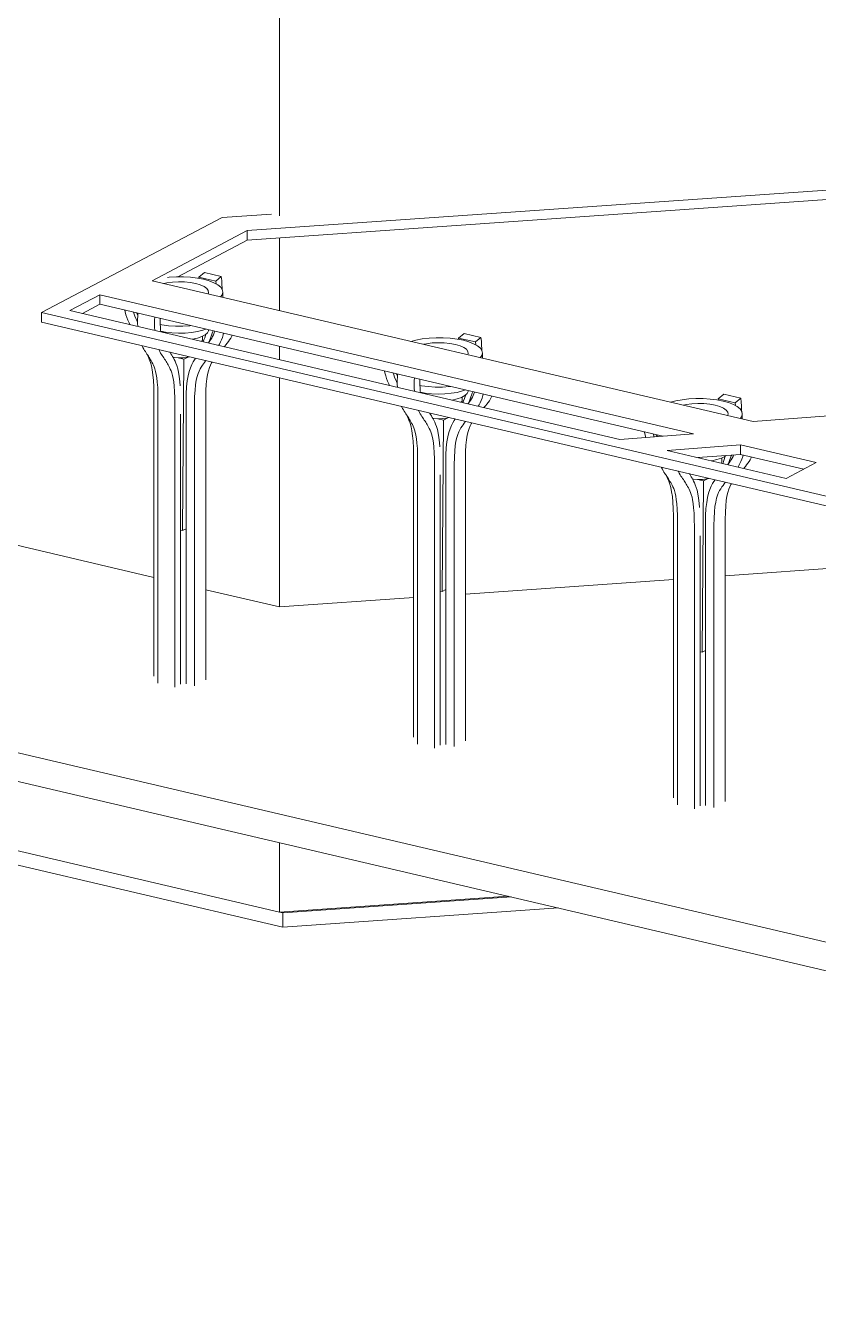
# Model space of a CAD drawing. Header units: millimetres. Extents: x -48833 to 51386, y -17441 to 31409.
# Drawn here: x 5496 to 13269, y -17422 to -4783 of the extents above; entities that cross this region are included whole.
import ezdxf

# ---------------------------------------------------------------- set-up
doc = ezdxf.new("R2010")
doc.units = ezdxf.units.MM
for name, color, linetype, lineweight in [('A-FLOR', 192, 'Continuous', 9), ('A-GENM', 13, 'Continuous', 9), ('A-WALL', 113, 'Continuous', 9), ('S-FNDN', 32, 'Continuous', 9)]:
    doc.layers.add(name, color=color, linetype=linetype, lineweight=lineweight)

# ---------------------------------------------------------------- blocks, each defined once
blk = doc.blocks.new('Family1 - Family1-218933-3D 3')
at = {"layer": 'A-GENM'}
for p, q in [((7669, -6794), (17604, -6098)), ((17604, -6191), (7669, -6888)), ((7424, -6665), (5652, -7598)), ((7907, -6631), (7424, -6665)), ((6735, -7286), (7669, -6794)), ((7669, -6794), (7669, -6888)), ((7669, -6888), (6986, -7248)), ((12632, -8669), (6735, -7286)), ((5929, -7579), (6224, -7423)), ((6224, -7423), (12045, -8788)), ((6224, -7517), (6224, -7423)), ((11323, -8843), (5929, -7579)), ((6224, -7517), (6052, -7607)), ((11744, -8811), (6224, -7517)), ((5652, -7598), (27674, -12760)), ((5652, -7692), (5652, -7598)), ((27674, -12854), (5652, -7692)), ((13953, -8568), (12632, -8669)), ((12045, -8788), (11323, -8843)), ((11786, -8951), (12508, -8897)), ((12955, -9226), (11786, -8951)), ((12508, -8897), (13250, -9070)), ((12508, -8990), (12508, -8897)), ((12508, -8990), (12087, -9022)), ((13127, -9135), (12508, -8990)), ((13250, -9070), (12955, -9226))]:
    blk.add_line(p, q, dxfattribs=at)
blk = doc.blocks.new('Family8 - COLUMN-V19-3D 3')
at = {"layer": 'A-GENM'}
for p, q in [((12288, -8445), (12343, -8400)), ((12290, -8458), (12288, -8445)), ((12288, -8445), (12454, -8484)), ((12509, -8439), (12343, -8400)), ((12509, -8439), (12454, -8484)), ((12454, -8484), (12457, -8511)), ((12524, -8644), (12524, -8591)), ((11689, -8815), (11690, -8799)), ((12317, -9076), (12322, -9065)), ((12325, -9053), (12325, -9024)), ((12086, -9237), (12142, -9250)), ((12129, -10933), (12142, -9250)), ((12142, -9250), (12183, -9229)), ((11848, -9595), (11848, -12363)), ((11888, -12431), (11888, -9663)), ((12054, -9702), (12054, -12470)), ((12163, -9669), (12163, -12437)), ((12246, -12456), (12246, -9688)), ((12357, -9630), (12357, -12398)), ((12110, -9789), (12110, -12441)), ((12129, -10933), (12110, -10928)), ((12163, -10915), (12129, -10933))]:
    blk.add_line(p, q, dxfattribs=at)
for points in [[(11820, -8478, 0), (11871, -8465, 0), (11933, -8454, 0), (11999, -8446, 0), (12069, -8442, 0), (12139, -8442, 0), (12208, -8447, 0), (12274, -8455, 0), (12336, -8467, 0)], [(12336, -8467, 0), (12390, -8482, 0), (12437, -8500, 0), (12475, -8521, 0), (12503, -8544, 0), (12519, -8568, 0), (12524, -8592, 0), (12518, -8617, 0), (12502, -8638, 0)], [(12516, -8562, 0), (12516, -8552, 0), (12515, -8515, 0), (12513, -8477, 0), (12509, -8439, 0)], [(11944, -8507, 0), (11974, -8501, 0), (12030, -8494, 0), (12088, -8491, 0), (12148, -8492, 0), (12205, -8498, 0), (12258, -8508, 0)], [(12258, -8508, 0), (12303, -8521, 0), (12340, -8537, 0), (12367, -8556, 0), (12381, -8576, 0), (12384, -8597, 0), (12379, -8609, 0)], [(11563, -8769, 0), (11567, -8785, 0), (11575, -8815, 0), (11577, -8824, 0)], [(11658, -8818, 0), (11655, -8807, 0), (11649, -8789, 0)], [(11688, -8813, 0), (11680, -8800, 0), (11679, -8796, 0)], [(12363, -9002, 0), (12352, -9010, 0), (12319, -9028, 0), (12276, -9042, 0), (12226, -9053, 0), (12223, -9054, 0)], [(12324, -9046, 0), (12323, -9064, 0), (12316, -9076, 0)], [(12360, -9003, 0), (12354, -9019, 0), (12346, -9040, 0), (12339, -9061, 0), (12332, -9080, 0)], [(12438, -8996, 0), (12433, -9010, 0), (12424, -9027, 0), (12416, -9043, 0), (12406, -9058, 0), (12396, -9072, 0), (12386, -9085, 0), (12381, -9091, 0)], [(12387, -9084, 0), (12388, -9080, 0), (12395, -9061, 0), (12402, -9042, 0), (12409, -9024, 0), (12416, -9006, 0), (12420, -8997, 0)], [(12483, -9115, 0), (12491, -9101, 0), (12501, -9081, 0), (12511, -9060, 0), (12520, -9036, 0), (12528, -9011, 0), (12532, -8996, 0)], [(12615, -9016, 0), (12612, -9023, 0), (12602, -9043, 0), (12591, -9061, 0), (12579, -9078, 0), (12567, -9093, 0), (12555, -9108, 0), (12543, -9122, 0), (12538, -9128, 0)], [(11888, -9663, 0), (11887, -9590, 0), (11885, -9529, 0), (11881, -9477, 0), (11877, -9434, 0), (11871, -9399, 0), (11865, -9370, 0), (11858, -9346, 0), (11851, -9326, 0), (11843, -9309, 0), (11836, -9294, 0), (11829, -9280, 0), (11822, -9267, 0), (11815, -9255, 0), (11808, -9243, 0), (11801, -9232, 0), (11794, -9221, 0), (11787, -9210, 0), (11780, -9199, 0), (11772, -9188, 0), (11764, -9177, 0), (11756, -9164, 0), (11748, -9151, 0), (11740, -9137, 0), (11732, -9121, 0), (11730, -9117, 0)], [(11780, -9200, 0), (11781, -9202, 0), (11792, -9226, 0), (11803, -9252, 0), (11813, -9282, 0), (11823, -9316, 0), (11831, -9357, 0), (11838, -9404, 0), (11844, -9459, 0), (11847, -9522, 0), (11848, -9595, 0)], [(11896, -9156, 0), (11898, -9160, 0), (11906, -9176, 0), (11914, -9190, 0), (11922, -9203, 0), (11930, -9215, 0), (11938, -9227, 0), (11946, -9238, 0), (11953, -9249, 0), (11960, -9260, 0), (11968, -9271, 0), (11975, -9282, 0), (11981, -9294, 0), (11988, -9306, 0), (11995, -9319, 0), (12002, -9333, 0), (12010, -9348, 0), (12017, -9365, 0), (12024, -9385, 0), (12031, -9409, 0), (12037, -9438, 0), (12043, -9473, 0), (12047, -9516, 0), (12051, -9568, 0), (12053, -9629, 0), (12054, -9702, 0)], [(12105, -9513, 0), (12102, -9470, 0), (12096, -9421, 0), (12089, -9379, 0), (12081, -9343, 0), (12072, -9314, 0), (12063, -9289, 0), (12055, -9270, 0), (12047, -9253, 0), (12039, -9238, 0), (12031, -9223, 0), (12023, -9210, 0), (12015, -9197, 0), (12008, -9185, 0), (12005, -9181, 0)], [(12197, -9226, 0), (12174, -9231, 0), (12133, -9236, 0), (12089, -9237, 0), (12046, -9234, 0), (12035, -9232, 0)], [(12257, -9240, 0), (12246, -9256, 0), (12233, -9277, 0), (12219, -9303, 0), (12206, -9334, 0), (12193, -9371, 0), (12183, -9414, 0), (12175, -9464, 0), (12168, -9523, 0), (12164, -9590, 0), (12163, -9669, 0)], [(12246, -9688, 0), (12247, -9616, 0), (12251, -9554, 0), (12256, -9501, 0), (12263, -9458, 0), (12272, -9421, 0), (12281, -9391, 0), (12292, -9366, 0), (12302, -9345, 0), (12313, -9327, 0), (12324, -9310, 0), (12335, -9295, 0), (12345, -9281, 0), (12355, -9268, 0), (12358, -9264, 0)], [(12419, -9278, 0), (12413, -9287, 0), (12402, -9308, 0), (12392, -9333, 0), (12383, -9363, 0), (12374, -9399, 0), (12367, -9443, 0), (12362, -9495, 0), (12358, -9557, 0), (12357, -9630, 0)]]:
    blk.add_polyline3d(points, dxfattribs=at)
blk = doc.blocks.new('Family8 - COLUMN-V17-3D 3')
at = {"layer": 'A-GENM'}
for p, q in [((17383, -9639), (17438, -9594)), ((17604, -9633), (17438, -9594)), ((17385, -9652), (17383, -9639)), ((17383, -9639), (17549, -9678)), ((17604, -9633), (17549, -9678)), ((17549, -9678), (17552, -9705)), ((17620, -9838), (17620, -9785)), ((17420, -10247), (17420, -10219)), ((17479, -10158), (17479, -10155)), ((17412, -10270), (17417, -10260)), ((17181, -10431), (17238, -10444)), ((17224, -12127), (17238, -10444)), ((17238, -10444), (17278, -10423)), ((16943, -10790), (16943, -13557)), ((16983, -13625), (16983, -10857)), ((17258, -10863), (17258, -13631)), ((17452, -10824), (17452, -13592)), ((17149, -10896), (17149, -13664)), ((17205, -10983), (17205, -13635)), ((17341, -13650), (17341, -10883)), ((17224, -12127), (17205, -12123)), ((17258, -12109), (17224, -12127))]:
    blk.add_line(p, q, dxfattribs=at)
for points in [[(16915, -9673, 0), (16966, -9659, 0), (17028, -9648, 0), (17095, -9640, 0), (17164, -9636, 0), (17234, -9637, 0), (17303, -9641, 0), (17369, -9649, 0), (17431, -9661, 0)], [(17039, -9701, 0), (17069, -9695, 0), (17125, -9688, 0), (17183, -9685, 0), (17243, -9687, 0), (17300, -9692, 0), (17353, -9702, 0)], [(17353, -9702, 0), (17399, -9715, 0), (17435, -9732, 0), (17462, -9750, 0), (17476, -9771, 0), (17479, -9792, 0), (17475, -9804, 0)], [(17431, -9661, 0), (17485, -9676, 0), (17532, -9695, 0), (17570, -9715, 0), (17598, -9738, 0), (17614, -9762, 0), (17620, -9787, 0), (17613, -9811, 0), (17597, -9833, 0)], [(17611, -9757, 0), (17611, -9746, 0), (17610, -9709, 0), (17608, -9671, 0), (17604, -9633, 0)], [(16658, -9963, 0), (16662, -9980, 0), (16670, -10009, 0), (16678, -10037, 0), (16688, -10063, 0), (16699, -10088, 0), (16707, -10105, 0)], [(16783, -10083, 0), (16774, -10065, 0), (16765, -10045, 0), (16757, -10024, 0), (16750, -10002, 0), (16744, -9983, 0)], [(16783, -10007, 0), (16775, -9994, 0), (16774, -9990, 0)], [(16785, -10123, 0), (16783, -10092, 0), (16783, -10056, 0), (16784, -10018, 0), (16785, -9993, 0)], [(16951, -10032, 0), (16950, -10057, 0), (16949, -10095, 0), (16949, -10131, 0), (16951, -10162, 0)], [(17011, -10177, 0), (17009, -10156, 0), (17006, -10129, 0), (17005, -10100, 0), (17004, -10069, 0), (17005, -10044, 0)], [(17306, -10115, 0), (17295, -10116, 0), (17226, -10120, 0), (17156, -10120, 0), (17087, -10115, 0), (17020, -10107, 0), (17004, -10104, 0)], [(17453, -10149, 0), (17424, -10159, 0), (17371, -10173, 0), (17311, -10182, 0), (17248, -10188, 0), (17183, -10189, 0), (17118, -10186, 0), (17056, -10179, 0), (17010, -10171, 0)], [(17479, -10155, 0), (17479, -10165, 0), (17469, -10185, 0), (17447, -10205, 0), (17414, -10222, 0), (17371, -10237, 0), (17321, -10248, 0), (17318, -10248, 0)], [(17455, -10197, 0), (17449, -10213, 0), (17441, -10234, 0), (17434, -10256, 0), (17427, -10274, 0)], [(17540, -10170, 0), (17535, -10186, 0), (17528, -10204, 0), (17520, -10221, 0), (17511, -10237, 0), (17501, -10252, 0), (17491, -10266, 0), (17481, -10279, 0), (17476, -10285, 0)], [(17482, -10278, 0), (17483, -10274, 0), (17490, -10255, 0), (17497, -10237, 0), (17504, -10218, 0), (17511, -10200, 0), (17519, -10181, 0), (17525, -10166, 0)], [(17578, -10309, 0), (17586, -10295, 0), (17597, -10276, 0), (17606, -10254, 0), (17615, -10230, 0), (17623, -10205, 0), (17627, -10190, 0)], [(17711, -10210, 0), (17707, -10217, 0), (17697, -10237, 0), (17686, -10255, 0), (17674, -10272, 0), (17662, -10288, 0), (17650, -10302, 0), (17638, -10316, 0), (17633, -10322, 0)], [(16983, -10857, 0), (16982, -10785, 0), (16980, -10723, 0), (16976, -10672, 0), (16972, -10629, 0), (16966, -10593, 0), (16960, -10564, 0), (16953, -10540, 0), (16946, -10521, 0), (16938, -10504, 0), (16931, -10489, 0), (16924, -10475, 0), (16917, -10462, 0), (16910, -10449, 0), (16903, -10438, 0), (16896, -10426, 0), (16889, -10416, 0), (16882, -10405, 0), (16875, -10394, 0), (16867, -10382, 0), (16859, -10371, 0), (16851, -10358, 0), (16843, -10345, 0), (16835, -10331, 0), (16827, -10316, 0), (16825, -10311, 0)], [(16991, -10350, 0), (16993, -10355, 0), (17001, -10370, 0), (17009, -10384, 0), (17017, -10397, 0), (17025, -10410, 0), (17033, -10421, 0), (17041, -10433, 0), (17048, -10444, 0), (17055, -10454, 0), (17063, -10465, 0), (17070, -10477, 0), (17076, -10488, 0), (17083, -10501, 0), (17090, -10514, 0), (17097, -10528, 0), (17105, -10543, 0), (17112, -10560, 0), (17119, -10579, 0), (17126, -10603, 0), (17132, -10632, 0), (17138, -10668, 0), (17143, -10711, 0), (17146, -10762, 0), (17148, -10824, 0), (17149, -10896, 0)], [(17419, -10240, 0), (17418, -10258, 0), (17411, -10270, 0)], [(16875, -10395, 0), (16876, -10397, 0), (16887, -10420, 0), (16898, -10446, 0), (16908, -10476, 0), (16918, -10511, 0), (16926, -10551, 0), (16933, -10598, 0), (16939, -10653, 0), (16942, -10716, 0), (16943, -10790, 0)], [(17200, -10707, 0), (17197, -10664, 0), (17191, -10615, 0), (17184, -10573, 0), (17176, -10538, 0), (17168, -10508, 0), (17158, -10484, 0), (17150, -10464, 0), (17142, -10447, 0), (17134, -10432, 0), (17126, -10418, 0), (17118, -10404, 0), (17110, -10391, 0), (17103, -10379, 0), (17100, -10375, 0)], [(17292, -10420, 0), (17270, -10425, 0), (17228, -10430, 0), (17184, -10431, 0), (17141, -10428, 0), (17130, -10427, 0)], [(17352, -10434, 0), (17341, -10450, 0), (17328, -10472, 0), (17314, -10498, 0), (17301, -10529, 0), (17289, -10565, 0), (17278, -10609, 0), (17270, -10659, 0), (17263, -10717, 0), (17259, -10785, 0), (17258, -10863, 0)], [(17341, -10883, 0), (17343, -10810, 0), (17346, -10748, 0), (17351, -10696, 0), (17359, -10652, 0), (17367, -10616, 0), (17376, -10585, 0), (17387, -10560, 0), (17397, -10539, 0), (17408, -10521, 0), (17419, -10505, 0), (17430, -10490, 0), (17440, -10475, 0), (17450, -10462, 0), (17453, -10458, 0)], [(17514, -10472, 0), (17508, -10481, 0), (17498, -10502, 0), (17487, -10527, 0), (17478, -10557, 0), (17469, -10594, 0), (17462, -10637, 0), (17457, -10690, 0), (17453, -10752, 0), (17452, -10824, 0)]]:
    blk.add_polyline3d(points, dxfattribs=at)
blk = doc.blocks.new('Family8 - COLUMN-V20-3D 3')
at = {"layer": 'A-GENM'}
for p, q in [((7193, -7250), (7248, -7205)), ((7195, -7264), (7193, -7250)), ((7193, -7250), (7359, -7289)), ((7414, -7244), (7248, -7205)), ((7414, -7244), (7359, -7289)), ((7359, -7289), (7362, -7317)), ((7429, -7449), (7429, -7397)), ((7230, -7858), (7230, -7830)), ((7289, -7769), (7289, -7767)), ((7222, -7882), (7227, -7871)), ((6991, -8043), (7047, -8056)), ((7034, -9738), (7047, -8056)), ((7047, -8056), (7088, -8035)), ((6753, -8401), (6753, -11169)), ((7262, -8436), (7262, -11204)), ((6793, -11237), (6793, -8469)), ((6959, -8508), (6959, -11276)), ((7068, -8474), (7068, -11242)), ((7151, -11262), (7151, -8494)), ((7015, -8595), (7015, -11246)), ((7068, -9720), (7034, -9738)), ((7034, -9738), (7015, -9734))]:
    blk.add_line(p, q, dxfattribs=at)
for points in [[(6849, -7313, 0), (6879, -7307, 0), (6934, -7300, 0), (6993, -7297, 0), (7053, -7298, 0), (7110, -7304, 0), (7163, -7313, 0)], [(6885, -7253, 0), (6904, -7252, 0), (6974, -7248, 0), (7044, -7248, 0), (7113, -7252, 0), (7179, -7260, 0), (7240, -7272, 0)], [(7163, -7313, 0), (7208, -7327, 0), (7245, -7343, 0), (7272, -7362, 0), (7286, -7382, 0), (7289, -7403, 0), (7284, -7415, 0)], [(7240, -7272, 0), (7295, -7288, 0), (7342, -7306, 0), (7380, -7327, 0), (7408, -7349, 0), (7424, -7373, 0), (7429, -7398, 0), (7423, -7423, 0), (7407, -7444, 0)], [(7421, -7368, 0), (7421, -7358, 0), (7420, -7321, 0), (7418, -7283, 0), (7414, -7244, 0)], [(6468, -7575, 0), (6472, -7591, 0), (6479, -7620, 0), (6488, -7648, 0), (6498, -7674, 0), (6509, -7699, 0), (6517, -7717, 0)], [(6593, -7694, 0), (6584, -7676, 0), (6575, -7656, 0), (6567, -7635, 0), (6560, -7613, 0), (6554, -7595, 0)], [(6593, -7619, 0), (6585, -7606, 0), (6583, -7602, 0)], [(6594, -7735, 0), (6593, -7703, 0), (6593, -7667, 0), (6594, -7629, 0), (6595, -7604, 0)], [(6761, -7643, 0), (6760, -7668, 0), (6759, -7706, 0), (6759, -7742, 0), (6761, -7774, 0)], [(6821, -7788, 0), (6818, -7767, 0), (6816, -7740, 0), (6815, -7712, 0), (6814, -7681, 0), (6815, -7656, 0)], [(7116, -7726, 0), (7105, -7727, 0), (7036, -7731, 0), (6966, -7731, 0), (6896, -7727, 0), (6830, -7719, 0), (6814, -7716, 0)], [(7263, -7761, 0), (7234, -7771, 0), (7180, -7784, 0), (7121, -7793, 0), (7058, -7799, 0), (6993, -7800, 0), (6928, -7797, 0), (6866, -7790, 0), (6820, -7782, 0)], [(7289, -7767, 0), (7289, -7776, 0), (7279, -7797, 0), (7257, -7816, 0), (7224, -7833, 0), (7181, -7848, 0), (7131, -7859, 0), (7128, -7860, 0)], [(7265, -7809, 0), (7259, -7824, 0), (7251, -7845, 0), (7244, -7867, 0), (7237, -7885, 0)], [(7350, -7781, 0), (7345, -7797, 0), (7338, -7816, 0), (7329, -7833, 0), (7321, -7849, 0), (7311, -7863, 0), (7301, -7877, 0), (7291, -7891, 0), (7286, -7897, 0)], [(7292, -7889, 0), (7293, -7886, 0), (7300, -7867, 0), (7307, -7848, 0), (7314, -7830, 0), (7321, -7811, 0), (7329, -7792, 0), (7335, -7778, 0)], [(7388, -7921, 0), (7396, -7907, 0), (7406, -7887, 0), (7416, -7865, 0), (7425, -7842, 0), (7433, -7816, 0), (7437, -7802, 0)], [(7521, -7821, 0), (7517, -7829, 0), (7507, -7848, 0), (7496, -7867, 0), (7484, -7883, 0), (7472, -7899, 0), (7460, -7914, 0), (7448, -7927, 0), (7443, -7934, 0)], [(6793, -8469, 0), (6792, -8396, 0), (6790, -8335, 0), (6786, -8283, 0), (6782, -8240, 0), (6776, -8205, 0), (6770, -8176, 0), (6763, -8152, 0), (6756, -8132, 0), (6748, -8115, 0), (6741, -8100, 0), (6734, -8086, 0), (6727, -8073, 0), (6720, -8061, 0), (6713, -8049, 0), (6706, -8038, 0), (6699, -8027, 0), (6692, -8016, 0), (6685, -8005, 0), (6677, -7994, 0), (6669, -7982, 0), (6661, -7970, 0), (6653, -7957, 0), (6645, -7942, 0), (6637, -7927, 0), (6635, -7922, 0)], [(6801, -7961, 0), (6803, -7966, 0), (6811, -7981, 0), (6819, -7996, 0), (6827, -8009, 0), (6835, -8021, 0), (6843, -8033, 0), (6851, -8044, 0), (6858, -8055, 0), (6865, -8066, 0), (6872, -8077, 0), (6879, -8088, 0), (6886, -8100, 0), (6893, -8112, 0), (6900, -8125, 0), (6907, -8139, 0), (6914, -8154, 0), (6922, -8171, 0), (6929, -8191, 0), (6936, -8215, 0), (6942, -8244, 0), (6948, -8279, 0), (6952, -8322, 0), (6956, -8374, 0), (6958, -8435, 0), (6959, -8508, 0)], [(7229, -7852, 0), (7228, -7869, 0), (7221, -7881, 0)], [(6685, -8006, 0), (6686, -8008, 0), (6697, -8031, 0), (6708, -8057, 0), (6718, -8087, 0), (6728, -8122, 0), (6736, -8162, 0), (6743, -8209, 0), (6749, -8264, 0), (6752, -8328, 0), (6753, -8401, 0)], [(7010, -8319, 0), (7007, -8275, 0), (7001, -8226, 0), (6994, -8184, 0), (6986, -8149, 0), (6977, -8119, 0), (6968, -8095, 0), (6960, -8075, 0), (6952, -8059, 0), (6944, -8043, 0), (6936, -8029, 0), (6928, -8016, 0), (6920, -8003, 0), (6913, -7991, 0), (6910, -7987, 0)], [(7102, -8032, 0), (7079, -8037, 0), (7038, -8042, 0), (6994, -8043, 0), (6951, -8040, 0), (6940, -8038, 0)], [(7162, -8046, 0), (7151, -8062, 0), (7138, -8083, 0), (7124, -8109, 0), (7111, -8140, 0), (7098, -8177, 0), (7088, -8220, 0), (7080, -8270, 0), (7073, -8328, 0), (7069, -8396, 0), (7068, -8474, 0)], [(7151, -8494, 0), (7152, -8421, 0), (7156, -8359, 0), (7161, -8307, 0), (7168, -8263, 0), (7177, -8227, 0), (7186, -8197, 0), (7197, -8172, 0), (7207, -8151, 0), (7218, -8133, 0), (7229, -8116, 0), (7240, -8101, 0), (7250, -8087, 0), (7260, -8073, 0), (7263, -8069, 0)], [(7323, -8083, 0), (7318, -8092, 0), (7307, -8113, 0), (7297, -8138, 0), (7288, -8169, 0), (7279, -8205, 0), (7272, -8249, 0), (7267, -8301, 0), (7263, -8363, 0), (7262, -8436, 0)]]:
    blk.add_polyline3d(points, dxfattribs=at)

msp = doc.modelspace()

# ---------------------------------------------------------------- linework, layer by layer
at = {"layer": 'A-FLOR'}
for p, q in [((-48833, 798), (27694, -17141)), ((27694, -17422), (-48833, 517)), ((6753, -10199), (-2204, -8100)), ((14390, -10039), (12357, -10182)), ((11848, -10218), (9810, -10361)), ((7986, -10488), (7262, -10319)), ((9301, -10396), (7986, -10488))]:
    msp.add_line(p, q, dxfattribs=at)
at = {"layer": 'A-WALL'}
for p, q in [((7986, -6650), (7986, -3106)), ((7986, -7580), (7986, -6866)), ((7986, -8061), (7986, -7930)), ((7986, -10488), (7986, -8239)), ((-2314, -11070), (7986, -13484)), ((7986, -13484), (7986, -12802)), ((7986, -13484), (10227, -13327))]:
    msp.add_line(p, q, dxfattribs=at)
at = {"layer": 'S-FNDN'}
for p, q in [((8019, -13633), (-2314, -11211)), ((8019, -13492), (10261, -13335)), ((7986, -13484), (8019, -13492)), ((10722, -13443), (8019, -13633)), ((8019, -13492), (8019, -13633))]:
    msp.add_line(p, q, dxfattribs=at)

# ---------------------------------------------------------------- block references
at = {"layer": 'A-GENM'}
for name, p in [('Family1 - Family1-218933-3D 3', (0, 0)), ('Family8 - COLUMN-V20-3D 3', (0, 0)), ('Family8 - COLUMN-V17-3D 3', (-7643, 1791)), ('Family8 - COLUMN-V19-3D 3', (0, 0))]:
    msp.add_blockref(name, p, dxfattribs=at)

doc.saveas('drawing.dxf')
